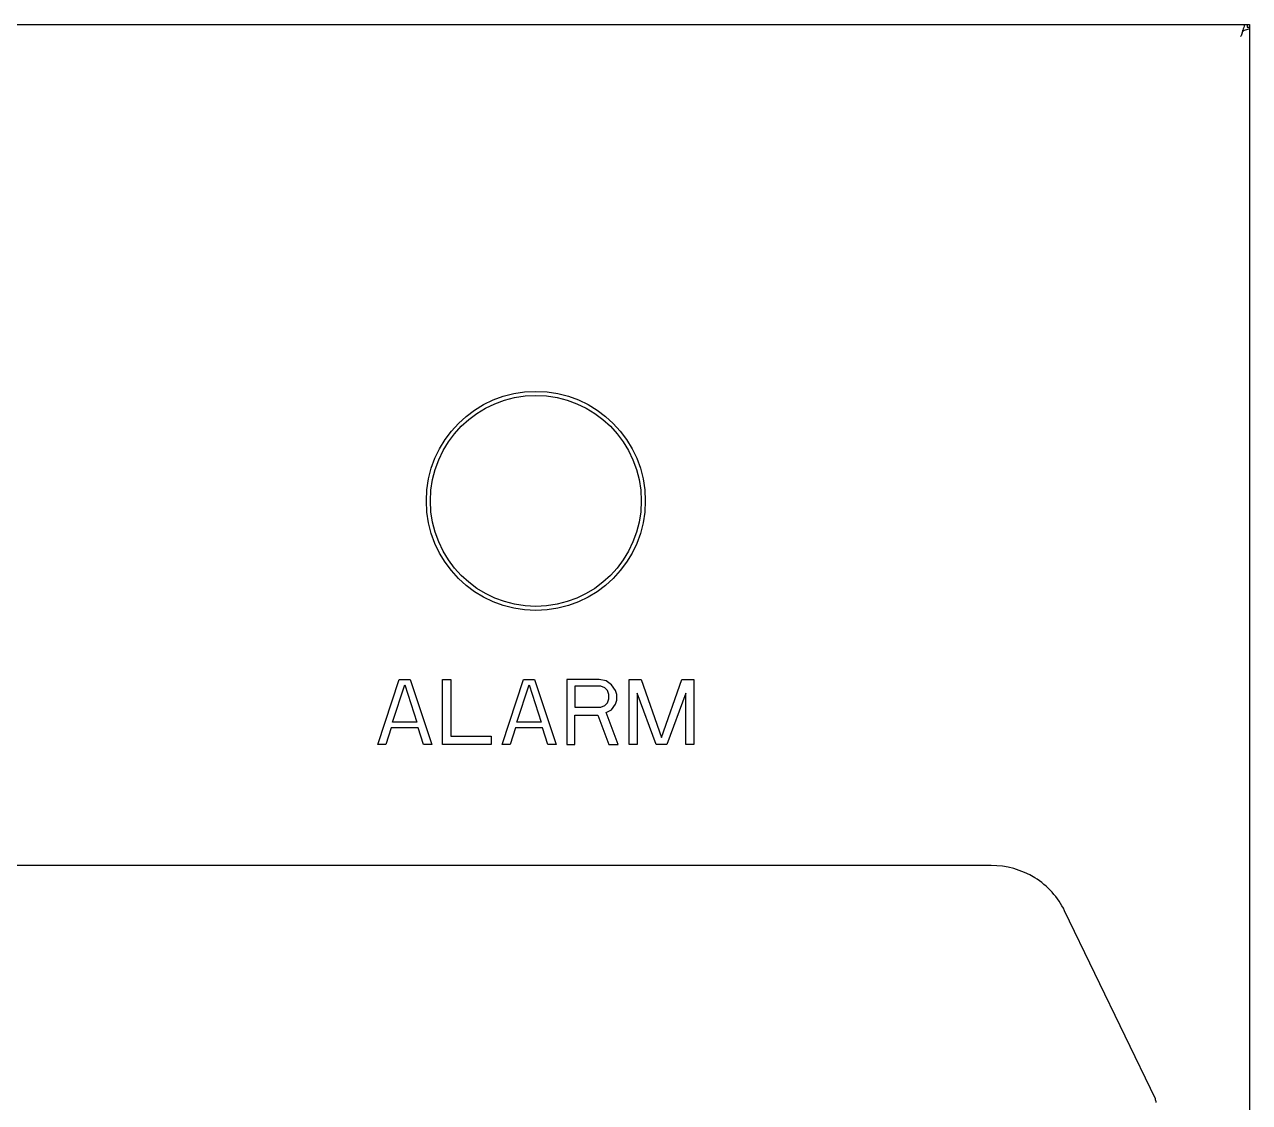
# Model space of a CAD drawing. Header units: millimetres. Extents: x 55614 to 110757, y -66981 to -47484.
# Drawn here: x 64380.3 to 64531.3, y -55116.8 to -54984 of the extents above; entities that cross this region are included whole.
import ezdxf

# ---------------------------------------------------------------- set-up
doc = ezdxf.new("R2010")
doc.units = ezdxf.units.MM
for name, color, linetype in [('2006-00088_0', 7, 'Continuous'), ('4212-20636_1_0', 7, 'Continuous'), ('4212-20665_4_1_0', 7, 'Continuous'), ('4212-68099_1_0', 7, 'Continuous')]:
    doc.layers.add(name, color=color, linetype=linetype)
doc.layers.add('THICK', color=7, linetype='Continuous', lineweight=0)

# ---------------------------------------------------------------- blocks, each defined once
blk = doc.blocks.new('2-1725')
at = {"layer": '2006-00088_0', "color": 7, "linetype": 'Continuous'}
for radius in [13.5, 13]:
    blk.add_circle((-16643.43, -72122.45), radius, dxfattribs=at)
at = {"layer": '4212-20636_1_0', "color": 7, "linetype": 'Continuous'}
for p, q in [((-16587.29, -72167.38), (-16873.57, -72167.38)), ((-16567.04, -72196.14), (-16578.23, -72172.96))]:
    blk.add_line(p, q, dxfattribs=at)
blk.add_arc((-16623.2, -72209.7), 57.78, 13.1195, 13.5679, dxfattribs=at)
blk.add_open_spline([(-16578.23, -72172.96), (-16579.03, -72171.31), (-16581.66, -72168.41), (-16585.43, -72167.38), (-16587.29, -72167.38)], degree=3, knots=[0, 0, 0, 0, 0.495832, 1, 1, 1, 1], dxfattribs=at)
at = {"layer": '4212-20665_4_1_0', "color": 7, "linetype": 'Continuous'}
for p, q in [((-16556.3, -72064.64), (-16556.22, -72064.56)), ((-16555.73, -72063.75), (-16555.73, -72064.08)), ((-16555.73, -72064.08), (-16555.43, -72064.08)), ((-16662.93, -72152.45), (-16660.27, -72144.45)), ((-16661.1, -72149.72), (-16659.6, -72145.13)), ((-16660.27, -72144.45), (-16658.93, -72144.45)), ((-16659.6, -72145.13), (-16658.1, -72149.72)), ((-16658.93, -72144.45), (-16656.27, -72152.45)), ((-16654.93, -72152.45), (-16654.93, -72144.45)), ((-16654.93, -72144.45), (-16653.93, -72144.45)), ((-16653.93, -72144.45), (-16653.93, -72151.43)), ((-16647.6, -72152.45), (-16644.93, -72144.45)), ((-16645.77, -72149.72), (-16644.27, -72145.13)), ((-16644.93, -72144.45), (-16643.6, -72144.45)), ((-16644.27, -72145.13), (-16642.77, -72149.72)), ((-16643.6, -72144.45), (-16640.93, -72152.45)), ((-16639.6, -72144.45), (-16639.6, -72152.45)), ((-16635.6, -72144.45), (-16639.6, -72144.45)), ((-16634.77, -72144.62), (-16635.6, -72144.45)), ((-16634.1, -72145.13), (-16634.77, -72144.62)), ((-16633.6, -72145.81), (-16634.1, -72145.13)), ((-16631.93, -72152.45), (-16631.93, -72144.45)), ((-16631.93, -72144.45), (-16630.43, -72144.45)), ((-16630.43, -72144.45), (-16627.93, -72151.6)), ((-16627.93, -72151.6), (-16625.43, -72144.45)), ((-16625.43, -72144.45), (-16623.93, -72144.45)), ((-16623.93, -72144.45), (-16623.93, -72152.45)), ((-16638.6, -72145.3), (-16638.6, -72147.85)), ((-16635.43, -72145.3), (-16638.6, -72145.3)), ((-16634.93, -72145.47), (-16635.43, -72145.3)), ((-16634.6, -72145.81), (-16634.93, -72145.47)), ((-16634.43, -72146.32), (-16634.6, -72145.81)), ((-16634.43, -72146.83), (-16634.43, -72146.32)), ((-16633.43, -72146.32), (-16633.6, -72145.81)), ((-16633.43, -72147), (-16633.43, -72146.32)), ((-16630.93, -72146.15), (-16630.93, -72152.45)), ((-16628.6, -72152.45), (-16630.93, -72146.15)), ((-16624.93, -72146.15), (-16627.27, -72152.45)), ((-16624.93, -72152.45), (-16624.93, -72146.15)), ((-16638.6, -72147.85), (-16635.43, -72147.85)), ((-16635.43, -72147.85), (-16634.93, -72147.68)), ((-16634.93, -72147.68), (-16634.6, -72147.34)), ((-16634.77, -72148.53), (-16634.1, -72148.19)), ((-16634.6, -72147.34), (-16634.43, -72146.83)), ((-16634.1, -72148.19), (-16633.6, -72147.51)), ((-16633.6, -72147.51), (-16633.43, -72147)), ((-16658.1, -72149.72), (-16661.1, -72149.72)), ((-16642.77, -72149.72), (-16645.77, -72149.72)), ((-16638.6, -72152.45), (-16638.6, -72148.87)), ((-16638.6, -72148.87), (-16635.77, -72148.87)), ((-16635.77, -72148.87), (-16634.43, -72152.45)), ((-16633.27, -72152.45), (-16634.77, -72148.53)), ((-16661.27, -72150.4), (-16661.93, -72152.45)), ((-16657.93, -72150.4), (-16661.27, -72150.4)), ((-16657.27, -72152.45), (-16657.93, -72150.4)), ((-16645.93, -72150.4), (-16646.6, -72152.45)), ((-16642.6, -72150.4), (-16645.93, -72150.4)), ((-16641.93, -72152.45), (-16642.6, -72150.4)), ((-16661.93, -72152.45), (-16662.93, -72152.45)), ((-16656.27, -72152.45), (-16657.27, -72152.45)), ((-16648.93, -72152.45), (-16654.93, -72152.45)), ((-16653.93, -72151.43), (-16648.93, -72151.43)), ((-16648.93, -72151.43), (-16648.93, -72152.45)), ((-16646.6, -72152.45), (-16647.6, -72152.45)), ((-16640.93, -72152.45), (-16641.93, -72152.45)), ((-16639.6, -72152.45), (-16638.6, -72152.45)), ((-16634.43, -72152.45), (-16633.27, -72152.45)), ((-16630.93, -72152.45), (-16631.93, -72152.45)), ((-16627.27, -72152.45), (-16628.6, -72152.45)), ((-16623.93, -72152.45), (-16624.93, -72152.45))]:
    blk.add_line(p, q, dxfattribs=at)
for centre, radius, start, end in [((-16563.6, -72062.35), 7.66, 341.637, 342.5738), ((-16566.64, -72061.4), 10.84, 342.5901, 343.6327)]:
    blk.add_arc(centre, radius, start, end, dxfattribs=at)
for points in [[(-16556.34, -72064.76), (-16556.39, -72064.92), (-16556.45, -72065.09), (-16556.53, -72065.24)], [(-16556.05, -72063.76), (-16556.11, -72064), (-16556.18, -72064.23), (-16556.24, -72064.46)]]:
    blk.add_open_spline(points, degree=3, dxfattribs=at)
blk.add_open_spline([(-16555.43, -72064.27), (-16555.51, -72064.3), (-16555.78, -72064.38), (-16556.05, -72064.47), (-16556.22, -72064.56)], degree=3, knots=[0, 0, 0, 0, 0.294652, 1, 1, 1, 1], dxfattribs=at)
at = {"layer": '4212-68099_1_0', "color": 7, "linetype": 'Continuous'}
for p, q in [((-16906.83, -72063.75), (-16555.43, -72063.75)), ((-16555.43, -72063.75), (-16555.43, -72591.15))]:
    blk.add_line(p, q, dxfattribs=at)

msp = doc.modelspace()

# ---------------------------------------------------------------- block references
at = {"layer": 'THICK', "lineweight": -3}
msp.add_blockref('2-1725', (81086.76, 17079.761), dxfattribs=at)

doc.saveas('drawing.dxf')
